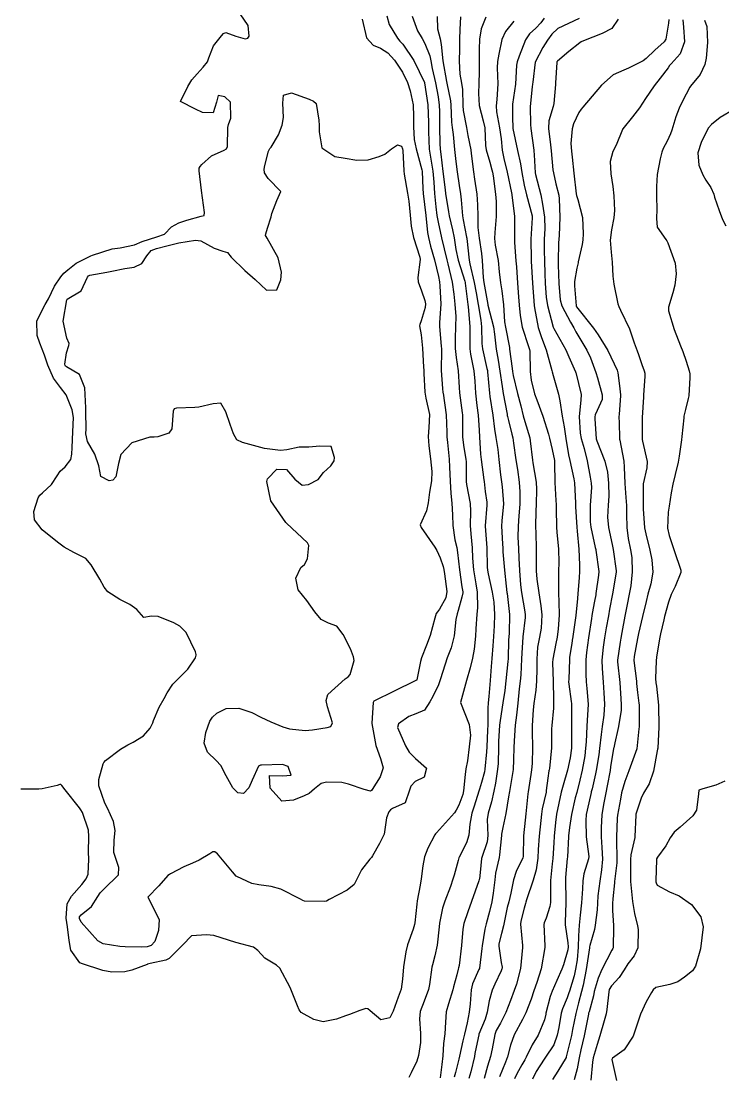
# Model space of a CAD drawing. Header units: metres. Extents: x 318500 to 325275, y 7408834 to 7428799.
# Drawn here: x 323759.3 to 323822.7, y 7420260.4 to 7420355.9 of the extents above; entities that cross this region are included whole.
import ezdxf

# ---------------------------------------------------------------- set-up
doc = ezdxf.new("R2010")
doc.units = ezdxf.units.M
doc.header["$MEASUREMENT"] = 0
for name, color, linetype in [('Curvas de Nivel 1m', 11, 'Continuous'), ('Curvas de Nivel 5m', 15, 'Continuous'), ('Linha Férrea', 20, 'Continuous'), ('Vias Primárias', 230, 'Continuous')]:
    doc.layers.add(name, color=color, linetype=linetype)

msp = doc.modelspace()

# ---------------------------------------------------------------- linework, layer by layer
at = {"layer": 'Curvas de Nivel 1m', "flags": 128}
for points, elevation in [([(323792.328, 7420356.342), (323792.553, 7420355.584), (323793.296, 7420354.327), (323793.516, 7420354.062), (323793.775, 7420353.777), (323794.766, 7420352.31), (323795.73, 7420350.331), (323795.739, 7420350.3), (323796.04, 7420348.295), (323796.097, 7420346.707), (323796.095, 7420346.294), (323796.094, 7420345.873), (323796.18, 7420344.292), (323796.375, 7420343.026), (323796.49, 7420342.287), (323796.58, 7420341.321), (323796.656, 7420340.284), (323796.781, 7420339.083), (323796.873, 7420338.28), (323796.965, 7420337.68), (323797.295, 7420336.274), (323797.535, 7420335.272), (323797.768, 7420334.266), (323797.857, 7420333.923), (323798.248, 7420332.259), (323798.398, 7420331.175), (323798.496, 7420330.255), (323798.567, 7420329.14), (323798.543, 7420328.253), (323798.513, 7420327.164), (323798.53, 7420326.253), (323798.602, 7420325.452), (323798.787, 7420324.249), (323798.88, 7420322.734), (323798.912, 7420322.247), (323799.148, 7420320.428), (323799.168, 7420320.242), (323799.175, 7420320.089), (323799.193, 7420318.242), (323799.296, 7420317.314), (323799.483, 7420316.238), (323799.505, 7420316.01), (323799.5, 7420314.238), (323799.534, 7420313.95), (323799.873, 7420312.234), (323799.911, 7420311.541), (323799.885, 7420310.233), (323799.934, 7420309.487), (323800.055, 7420308.231), (323800.096, 7420307.295), (323800.175, 7420306.23), (323800.394, 7420304.965), (323800.498, 7420304.226), (323800.528, 7420302.797), (323800.482, 7420302.226), (323800.396, 7420300.907), (323800.363, 7420300.227), (323800.226, 7420299.055), (323800.079, 7420298.23), (323799.879, 7420297.38), (323799.54, 7420296.235), (323798.99, 7420294.24), (323799.788, 7420292.228), (323799.889, 7420291.283), (323799.777, 7420290.227), (323799.628, 7420288.94), (323799.494, 7420288.231), (323799.411, 7420287.723), (323799.272, 7420286.234), (323799.208, 7420285.902), (323798.861, 7420284.942), (323798.619, 7420284.478), (323798.441, 7420284.246), (323796.832, 7420282.435), (323796.752, 7420282.349), (323796.691, 7420282.271), (323796.047, 7420281.042), (323795.749, 7420280.281), (323795.607, 7420279.463), (323795.451, 7420278.283), (323795.341, 7420277.708), (323795.084, 7420276.287), (323795.047, 7420275.985), (323794.874, 7420274.288), (323794.852, 7420274.155), (323794.711, 7420273.708), (323794.209, 7420272.297), (323794.052, 7420271.668), (323793.841, 7420270.302), (323793.769, 7420269.187), (323793.628, 7420268.305), (323793.359, 7420267.579), (323792.904, 7420266.316), (323792.604, 7420265.707), (323791.785, 7420265.516), (323790.84, 7420266.347), (323790.613, 7420266.521), (323790.429, 7420266.536), (323789.887, 7420266.357), (323788.96, 7420266.012), (323788.605, 7420265.88), (323787.785, 7420265.566), (323786.599, 7420265.331), (323785.728, 7420265.54), (323784.607, 7420266.17), (323784.407, 7420266.432), (323784.262, 7420266.787), (323783.602, 7420268.44), (323782.666, 7420270.185), (323782.368, 7420270.455), (323781.314, 7420271.108), (323780.683, 7420271.782), (323780.287, 7420272.087), (323778.69, 7420272.51), (323776.699, 7420273.163), (323776.033, 7420273.207), (323774.699, 7420273.128), (323774.406, 7420272.852), (323774.186, 7420272.568), (323772.675, 7420271.076), (323772.356, 7420270.911), (323770.948, 7420270.607), (323770.722, 7420270.557), (323770.669, 7420270.53), (323769.287, 7420270.005), (323768.658, 7420269.853), (323767.492, 7420269.823), (323766.66, 7420269.982), (323764.754, 7420270.603), (323764.669, 7420270.641), (323764.605, 7420270.691), (323763.79, 7420271.813), (323763.629, 7420272.706), (323763.479, 7420273.938), (323763.348, 7420274.711), (323763.448, 7420276), (323763.851, 7420276.703), (323764.761, 7420277.772), (323765.162, 7420278.29), (323765.352, 7420278.684), (323765.415, 7420280.059), (323765.376, 7420280.684), (323765.398, 7420282.107), (323765.375, 7420282.685), (323764.846, 7420284.267), (323764.69, 7420284.534), (323764.559, 7420284.694), (323763.274, 7420286.314), (323762.954, 7420286.719), (323762.881, 7420286.797), (323762.794, 7420286.809), (323762.532, 7420286.725), (323761.199, 7420286.422), (323760.875, 7420286.391), (323759.263, 7420286.377)], 741), ([(323790.122, 7420356.058), (323790.506, 7420354.369), (323791.109, 7420353.696), (323791.771, 7420353.436), (323792.435, 7420353.009), (323793.047, 7420352.331), (323793.744, 7420351.273), (323794.2, 7420350.315), (323794.456, 7420349.575), (323794.713, 7420348.31), (323794.757, 7420347.242), (323794.744, 7420346.309), (323794.809, 7420345.162), (323794.981, 7420344.307), (323795.508, 7420342.424), (323795.533, 7420342.301), (323795.606, 7420340.717), (323795.62, 7420340.3), (323795.623, 7420340.276), (323795.85, 7420338.296), (323796.021, 7420336.759), (323796.106, 7420336.292), (323796.301, 7420335.526), (323796.633, 7420334.283), (323797.004, 7420332.771), (323797.088, 7420332.276), (323797.127, 7420331.916), (323797.214, 7420330.274), (323797.104, 7420328.616), (323797.089, 7420328.275), (323797.259, 7420326.425), (323797.273, 7420326.272), (323797.278, 7420326.141), (323797.253, 7420324.272), (323797.366, 7420322.639), (323797.405, 7420322.269), (323797.417, 7420322.211), (323797.699, 7420320.264), (323797.752, 7420318.701), (323797.766, 7420318.263), (323797.821, 7420317.744), (323797.971, 7420316.26), (323798.012, 7420315.516), (323798.056, 7420314.258), (323798.122, 7420313.14), (323798.221, 7420312.255), (323798.267, 7420311.202), (323798.299, 7420310.254), (323798.497, 7420308.933), (323798.653, 7420308.248), (323798.732, 7420307.812), (323798.897, 7420306.244), (323799.127, 7420304.693), (323799.209, 7420304.239), (323799.205, 7420304.153), (323799.113, 7420303.745), (323798.79, 7420302.549), (323798.696, 7420302.246), (323798.59, 7420301.752), (323798.417, 7420300.25), (323798.145, 7420299.162), (323797.803, 7420298.259), (323797.599, 7420297.694), (323797.153, 7420296.268), (323797.006, 7420295.832), (323796.494, 7420294.776), (323796.223, 7420294.278), (323795.732, 7420293.529), (323794.974, 7420293.218), (323794.316, 7420292.953), (323793.392, 7420292.314), (323793.301, 7420291.968), (323794.016, 7420290.304), (323794.367, 7420289.741), (323794.919, 7420289.173), (323795.916, 7420288.28), (323795.711, 7420287.469), (323794.892, 7420287.08), (323794.512, 7420286.669), (323794.388, 7420286.297), (323794.007, 7420285.159), (323792.855, 7420284.64), (323792.662, 7420284.513), (323792.524, 7420284.325), (323792.318, 7420283.801), (323792.109, 7420282.331), (323791.689, 7420281.465), (323791.036, 7420280.346), (323790.94, 7420280.206), (323790.796, 7420280.054), (323790.058, 7420279.08), (323789.694, 7420278.361), (323789.374, 7420277.754), (323788.759, 7420277.249), (323787.136, 7420276.394), (323786.882, 7420276.264), (323786.748, 7420276.236), (323784.913, 7420276.263), (323784.748, 7420276.317), (323784.551, 7420276.432), (323782.759, 7420277.34), (323781.894, 7420277.596), (323780.763, 7420277.732), (323780.123, 7420277.849), (323778.77, 7420278.479), (323778.728, 7420278.51), (323778.376, 7420278.914), (323777.028, 7420280.528), (323776.803, 7420280.708), (323776.627, 7420280.708), (323776.332, 7420280.537), (323775.368, 7420279.974), (323774.787, 7420279.697), (323773.995, 7420279.359), (323772.772, 7420278.728), (323772.683, 7420278.679), (323772.547, 7420278.592), (323771.719, 7420277.642), (323770.75, 7420276.61), (323771.751, 7420274.6), (323771.69, 7420273.615), (323771.373, 7420272.603), (323771.054, 7420272.239), (323770.685, 7420272.127), (323770.165, 7420272.098), (323768.685, 7420272.133), (323768.196, 7420272.158), (323766.687, 7420272.409), (323766.225, 7420272.675), (323764.715, 7420274.368), (323764.566, 7420274.692), (323764.573, 7420274.842), (323764.725, 7420275.005), (323765.653, 7420275.765), (323766.231, 7420276.675), (323766.429, 7420276.998), (323766.757, 7420277.34), (323768.088, 7420278.65), (323768.12, 7420279.309), (323767.674, 7420280.657), (323767.701, 7420281.772), (323767.78, 7420282.656), (323767.637, 7420283.457), (323767.088, 7420284.666), (323766.857, 7420285.134), (323766.315, 7420286.676), (323766.303, 7420287.262), (323766.712, 7420288.672), (323766.77, 7420288.813), (323766.913, 7420288.975), (323768.278, 7420290.004), (323768.928, 7420290.399), (323769.407, 7420290.633), (323770.336, 7420291.222), (323770.949, 7420291.897), (323771.183, 7420292.382), (323771.257, 7420292.607), (323771.774, 7420293.806), (323772.227, 7420294.598), (323772.482, 7420295.108), (323773.003, 7420295.888), (323773.702, 7420296.58), (323774.345, 7420297.245), (323775.036, 7420298.273), (323775.095, 7420298.504), (323775.098, 7420298.559), (323775.044, 7420298.827), (323774.204, 7420300.573), (323773.629, 7420301.135), (323773.079, 7420301.441), (323771.667, 7420302.022), (323771.084, 7420302.05), (323770.382, 7420301.919), (323769.758, 7420302.63), (323769.097, 7420303.109), (323768.208, 7420303.549), (323767.113, 7420304.232), (323766.803, 7420304.673), (323766.401, 7420305.403), (323765.627, 7420306.685), (323765.149, 7420307.257), (323764.061, 7420307.802), (323763.163, 7420308.272), (323762.559, 7420308.729), (323761.187, 7420309.861), (323760.484, 7420310.757), (323760.448, 7420311.517), (323760.838, 7420312.754), (323760.982, 7420312.994), (323761.227, 7420313.205), (323762.027, 7420313.949), (323762.544, 7420314.731), (323762.826, 7420315.157), (323763.263, 7420315.564), (323763.782, 7420316.203), (323763.88, 7420316.711), (323763.885, 7420317.31), (323763.967, 7420318.71), (323764.011, 7420320.018), (323763.914, 7420320.711), (323763.35, 7420322.062), (323762.852, 7420322.728), (323762.199, 7420323.568), (323761.703, 7420324.745), (323761.393, 7420325.645), (323760.973, 7420326.754), (323760.744, 7420327.433), (323760.703, 7420328.757), (323761.455, 7420330.23), (323761.759, 7420330.746), (323762.316, 7420331.899), (323762.873, 7420332.729), (323763.155, 7420333.065), (323763.5, 7420333.382), (323764.258, 7420333.963), (323765.519, 7420334.624), (323765.575, 7420334.643), (323765.739, 7420334.697), (323767.526, 7420335.275), (323768.245, 7420335.377), (323769.53, 7420335.637), (323770.219, 7420335.947), (323771.537, 7420336.349), (323772.24, 7420336.609), (323772.883, 7420337.268), (323773.555, 7420337.616), (323774.267, 7420337.872), (323775.565, 7420338.238), (323775.821, 7420338.303), (323775.853, 7420338.557), (323775.6, 7420340.56), (323775.383, 7420342.329), (323775.379, 7420342.564), (323775.456, 7420342.729), (323775.625, 7420342.916), (323776.507, 7420343.682), (323777.645, 7420344.187), (323777.859, 7420344.325), (323777.928, 7420344.536), (323777.96, 7420346.252), (323778.028, 7420346.535), (323778.248, 7420347.094), (323778.213, 7420348.532), (323777.707, 7420349.026), (323777.108, 7420349.147), (323776.936, 7420348.548), (323776.649, 7420347.592), (323775.69, 7420347.599), (323775.032, 7420347.908), (323773.7, 7420348.59), (323774.345, 7420349.957), (323774.715, 7420350.575), (323775.185, 7420351.122), (323775.747, 7420351.714), (323776.119, 7420352.192), (323776.253, 7420352.555), (323776.672, 7420353.65), (323777.399, 7420354.544), (323777.582, 7420354.743), (323777.784, 7420354.832), (323778.706, 7420354.526), (323779.548, 7420354.283), (323779.778, 7420354.329), (323779.897, 7420354.508), (323779.795, 7420355.477), (323779.077, 7420356.521)], 742), ([(323796.875, 7420356.284), (323796.905, 7420355.171), (323797.156, 7420354.279), (323797.261, 7420353.764), (323797.412, 7420352.275), (323797.732, 7420350.416), (323797.765, 7420350.269), (323798.1, 7420348.658), (323798.13, 7420348.264), (323798.174, 7420346.749), (323798.234, 7420346.262), (323798.322, 7420345.609), (323798.441, 7420344.258), (323798.57, 7420343.187), (323798.691, 7420342.254), (323798.871, 7420340.991), (323798.995, 7420340.249), (323799.063, 7420339.719), (323799.181, 7420338.246), (323799.231, 7420337.91), (323799.551, 7420336.342), (323799.573, 7420336.24), (323799.574, 7420336.215), (323799.773, 7420334.237), (323799.827, 7420333.925), (323800.247, 7420332.232), (323800.425, 7420331.287), (323800.591, 7420330.229), (323800.841, 7420328.834), (323800.91, 7420328.225), (323800.938, 7420326.704), (323800.984, 7420326.224), (323801.392, 7420324.443), (323801.435, 7420324.264), (323801.446, 7420324.219), (323801.45, 7420324.158), (323801.61, 7420322.216), (323801.648, 7420321.923), (323801.909, 7420320.211), (323802.079, 7420318.97), (323802.203, 7420318.207), (323802.369, 7420317.129), (323802.466, 7420316.202), (323802.62, 7420314.839), (323802.706, 7420314.198), (323802.775, 7420313.727), (323802.872, 7420312.195), (323802.733, 7420310.671), (323802.702, 7420310.197), (323802.788, 7420308.584), (323802.81, 7420308.195), (323802.831, 7420307.859), (323802.976, 7420306.193), (323803.129, 7420304.764), (323803.189, 7420304.189), (323803.204, 7420304.104), (323803.439, 7420302.185), (323803.398, 7420300.509), (323803.363, 7420300.186), (323803.347, 7420299.904), (323803.292, 7420298.186), (323803.28, 7420297.942), (323803.097, 7420296.189), (323803.001, 7420295.324), (323802.835, 7420294.192), (323802.571, 7420292.589), (323802.529, 7420292.194), (323802.438, 7420290.694), (323802.417, 7420290.195), (323802.392, 7420288.719), (323802.352, 7420288.196), (323802.151, 7420286.938), (323802.019, 7420286.199), (323801.814, 7420285.253), (323801.495, 7420284.204), (323801.41, 7420283.638), (323801.459, 7420282.204), (323801.397, 7420281.629), (323800.93, 7420280.209), (323800.904, 7420280.103), (323800.78, 7420278.858), (323800.712, 7420278.27), (323800.697, 7420278.211), (323800.663, 7420278.105), (323800.002, 7420276.221), (323799.661, 7420275.301), (323799.298, 7420274.231), (323799.211, 7420273.734), (323799.093, 7420272.234), (323798.868, 7420270.433), (323798.825, 7420270.238), (323798.795, 7420270.111), (323798.66, 7420269.581), (323798.373, 7420268.515), (323798.299, 7420268.245), (323797.898, 7420266.974), (323797.713, 7420266.253), (323797.649, 7420265.303), (323797.567, 7420264.255), (323797.46, 7420263.373), (323797.386, 7420262.258), (323797.315, 7420261.492), (323797.164, 7420260.26)], 739), ([(323799.004, 7420356.252), (323798.927, 7420355.119), (323798.911, 7420354.253), (323798.899, 7420353.381), (323798.875, 7420352.253), (323798.928, 7420351.067), (323799.092, 7420350.25), (323799.175, 7420349.701), (323799.201, 7420348.248), (323799.238, 7420347.781), (323799.534, 7420346.242), (323799.67, 7420345.541), (323799.918, 7420344.237), (323799.976, 7420343.908), (323800.176, 7420342.235), (323800.277, 7420341.576), (323800.484, 7420340.231), (323800.548, 7420339.268), (323800.554, 7420338.23), (323800.576, 7420337.214), (323800.692, 7420336.229), (323800.889, 7420334.867), (323800.945, 7420334.226), (323801.05, 7420332.672), (323801.112, 7420332.224), (323801.459, 7420330.231), (323801.469, 7420330.184), (323801.973, 7420328.212), (323802.085, 7420327.556), (323802.226, 7420326.208), (323802.39, 7420325.195), (323802.55, 7420324.203), (323802.759, 7420322.809), (323802.859, 7420322.198), (323803.205, 7420320.319), (323803.225, 7420320.192), (323803.241, 7420320.103), (323803.325, 7420319.738), (323803.643, 7420318.515), (323803.719, 7420318.184), (323803.793, 7420317.692), (323804.009, 7420316.179), (323804.139, 7420315.305), (323804.289, 7420314.174), (323804.358, 7420313.29), (323804.357, 7420312.173), (323804.284, 7420311.104), (323804.199, 7420310.175), (323804.173, 7420309.188), (323804.225, 7420308.174), (323804.271, 7420307.283), (323804.322, 7420306.172), (323804.422, 7420304.88), (323804.515, 7420304.169), (323804.816, 7420302.442), (323804.85, 7420302.164), (323804.841, 7420301.917), (323804.64, 7420300.166), (323804.536, 7420298.679), (323804.512, 7420298.168), (323804.439, 7420296.748), (323804.389, 7420296.169), (323804.309, 7420295.477), (323804.173, 7420294.172), (323804.056, 7420293.092), (323803.951, 7420292.175), (323803.88, 7420291.242), (323803.825, 7420290.177), (323803.792, 7420289.05), (323803.748, 7420288.177), (323803.646, 7420287.432), (323803.419, 7420286.182), (323803.348, 7420285.708), (323803.107, 7420284.186), (323802.837, 7420282.935), (323802.711, 7420282.311), (323802.699, 7420282.191), (323802.536, 7420280.461), (323802.487, 7420280.193), (323802.173, 7420278.802), (323802.093, 7420278.197), (323801.961, 7420276.995), (323801.822, 7420276.199), (323801.614, 7420275.324), (323801.314, 7420274.204), (323801.203, 7420273.715), (323800.956, 7420272.207), (323800.93, 7420271.965), (323800.723, 7420270.209), (323800.711, 7420270.168), (323800.668, 7420270.087), (323800.09, 7420268.777), (323799.972, 7420268.22), (323799.88, 7420266.962), (323799.794, 7420266.222), (323799.615, 7420265.24), (323799.351, 7420264.229), (323799.195, 7420263.616), (323798.9, 7420262.235), (323798.835, 7420261.957), (323798.538, 7420260.77), (323798.434, 7420260.339)], 738), ([(323801.288, 7420356.225), (323800.855, 7420355.169), (323800.711, 7420354.231), (323800.676, 7420353.326), (323800.677, 7420352.231), (323800.699, 7420351.278), (323800.668, 7420350.231), (323800.619, 7420349.333), (323800.696, 7420348.23), (323801.047, 7420346.869), (323801.183, 7420346.225), (323801.257, 7420344.623), (323801.319, 7420344.223), (323801.639, 7420343.103), (323801.841, 7420342.426), (323801.893, 7420342.216), (323801.954, 7420341.887), (323802.175, 7420340.211), (323802.232, 7420339.568), (323802.209, 7420338.21), (323802.086, 7420336.743), (323802.072, 7420336.212), (323802.144, 7420335.608), (323802.387, 7420334.207), (323802.502, 7420333.208), (323802.614, 7420332.203), (323802.745, 7420331.463), (323802.886, 7420330.199), (323802.983, 7420328.661), (323803.05, 7420328.196), (323803.412, 7420326.342), (323803.436, 7420326.19), (323803.67, 7420324.463), (323803.699, 7420324.185), (323803.758, 7420323.811), (323804.158, 7420322.178), (323804.438, 7420321.079), (323804.667, 7420320.17), (323804.807, 7420319.65), (323805.25, 7420318.161), (323805.306, 7420317.891), (323805.492, 7420316.158), (323805.531, 7420315.903), (323805.825, 7420314.154), (323805.873, 7420313.524), (323805.835, 7420312.154), (323805.809, 7420311.566), (323805.788, 7420310.154), (323805.797, 7420309.548), (323805.822, 7420308.153), (323805.825, 7420307.492), (323805.851, 7420306.153), (323805.908, 7420305.382), (323806.077, 7420304.15), (323806.272, 7420302.979), (323806.359, 7420302.147), (323806.28, 7420300.946), (323806.133, 7420300.149), (323805.969, 7420299.238), (323805.892, 7420298.151), (323805.889, 7420297.29), (323805.862, 7420296.151), (323805.803, 7420295.351), (323805.633, 7420294.154), (323805.564, 7420293.572), (323805.485, 7420292.155), (323805.487, 7420291.619), (323805.516, 7420290.154), (323805.475, 7420288.714), (323805.419, 7420288.152), (323805.354, 7420287.703), (323805.1, 7420286.157), (323805.077, 7420285.957), (323804.917, 7420284.159), (323804.844, 7420283.577), (323804.684, 7420282.162), (323804.666, 7420280.298), (323804.635, 7420280.162), (323804.023, 7420278.93), (323803.784, 7420278.175), (323803.546, 7420276.966), (323803.354, 7420276.181), (323803.229, 7420275.697), (323802.915, 7420274.187), (323802.883, 7420274.022), (323802.707, 7420273.334), (323802.476, 7420272.409), (323802.464, 7420272.192), (323802.675, 7420270.706), (323802.754, 7420270.272), (323802.753, 7420270.189), (323802.736, 7420270.122), (323802.666, 7420269.953), (323802.104, 7420268.739), (323801.852, 7420268.198), (323801.581, 7420267.245), (323801.404, 7420266.202), (323801.213, 7420265.595), (323800.653, 7420264.209), (323800.64, 7420264.159), (323800.585, 7420263.896), (323800.304, 7420262.474), (323800.251, 7420262.215), (323799.937, 7420260.821), (323799.762, 7420260.222)], 737), ([(323803.805, 7420355.881), (323803.063, 7420354.929), (323802.724, 7420354.206), (323802.455, 7420352.898), (323802.348, 7420352.211), (323802.324, 7420351.639), (323802.37, 7420350.21), (323802.288, 7420348.784), (323802.23, 7420348.212), (323802.256, 7420347.657), (323802.529, 7420346.207), (323802.658, 7420345.212), (323802.754, 7420344.203), (323802.899, 7420343.458), (323803.22, 7420342.196), (323803.602, 7420340.33), (323803.628, 7420340.19), (323803.636, 7420340.153), (323803.868, 7420338.186), (323803.887, 7420336.519), (323803.877, 7420336.185), (323803.884, 7420335.846), (323804.009, 7420334.183), (323804.047, 7420333.647), (323804.144, 7420332.18), (323804.244, 7420330.945), (323804.314, 7420330.177), (323804.385, 7420329.247), (323804.556, 7420328.173), (323805.151, 7420326.426), (323805.241, 7420326.163), (323805.258, 7420326.012), (323805.29, 7420324.162), (323805.378, 7420323.385), (323805.692, 7420322.157), (323805.89, 7420321.617), (323806.447, 7420320.149), (323806.957, 7420318.5), (323807.056, 7420318.143), (323807.295, 7420317.111), (323807.484, 7420316.137), (323807.504, 7420315.91), (323807.535, 7420314.136), (323807.609, 7420312.509), (323807.634, 7420312.134), (323807.65, 7420311.707), (323807.68, 7420310.133), (323807.716, 7420309.608), (323807.855, 7420308.13), (323807.882, 7420306.854), (323807.855, 7420306.129), (323807.845, 7420305.424), (323807.864, 7420304.129), (323807.885, 7420303.352), (323807.914, 7420302.128), (323807.829, 7420300.88), (323807.724, 7420300.13), (323807.622, 7420299.571), (323807.333, 7420298.136), (323807.314, 7420297.858), (323807.372, 7420296.135), (323807.393, 7420294.533), (323807.41, 7420294.134), (323807.405, 7420293.712), (323807.24, 7420292.136), (323807.232, 7420291.86), (323807.233, 7420290.135), (323807.033, 7420288.251), (323807.007, 7420288.129), (323806.991, 7420288.047), (323806.899, 7420287.376), (323806.752, 7420286.262), (323806.727, 7420286.132), (323806.392, 7420284.602), (323806.324, 7420284.138), (323806.256, 7420283.551), (323806.104, 7420282.141), (323806.031, 7420280.922), (323805.996, 7420280.142), (323805.84, 7420279.088), (323805.56, 7420278.148), (323804.965, 7420276.369), (323804.908, 7420276.158), (323804.873, 7420276.033), (323804.742, 7420275.613), (323804.452, 7420274.436), (323804.43, 7420274.164), (323804.605, 7420272.247), (323804.609, 7420272.161), (323804.606, 7420272.078), (323804.406, 7420270.164), (323804.067, 7420268.751), (323803.858, 7420268.172), (323803.526, 7420267.277), (323803.098, 7420266.183), (323802.6, 7420265.228), (323802.233, 7420264.554), (323802.11, 7420264.195), (323801.867, 7420262.901), (323801.696, 7420262.199), (323801.431, 7420261.317), (323801.135, 7420260.204)], 736), ([(323809.711, 7420356.111), (323807.801, 7420355.203), (323807.25, 7420354.691), (323806.848, 7420354.149), (323806.446, 7420353.48), (323805.76, 7420352.16), (323805.537, 7420350.359), (323805.514, 7420350.163), (323805.482, 7420349.918), (323805.288, 7420348.166), (323805.32, 7420346.531), (323805.356, 7420346.165), (323805.614, 7420344.198), (323805.621, 7420344.16), (323805.624, 7420344.135), (323805.646, 7420343.777), (323805.756, 7420342.159), (323805.785, 7420342.001), (323806.261, 7420340.153), (323806.419, 7420339.32), (323806.587, 7420338.15), (323806.612, 7420337.097), (323806.562, 7420336.15), (323806.554, 7420335.131), (323806.581, 7420334.149), (323806.61, 7420333.042), (323806.652, 7420332.148), (323806.735, 7420330.89), (323806.856, 7420330.146), (323807.386, 7420328.195), (323807.402, 7420328.14), (323807.439, 7420328.061), (323808.519, 7420326.123), (323808.801, 7420325.516), (323809.39, 7420324.148), (323809.404, 7420324.124), (323809.42, 7420324.08), (323809.898, 7420322.102), (323809.876, 7420321.579), (323809.727, 7420320.104), (323809.819, 7420318.607), (323809.916, 7420318.101), (323810.172, 7420317.222), (323810.459, 7420316.092), (323810.727, 7420314.619), (323810.819, 7420314.086), (323810.829, 7420313.669), (323810.722, 7420312.088), (323810.725, 7420310.57), (323810.78, 7420310.086), (323811.173, 7420308.257), (323811.216, 7420308.08), (323811.228, 7420308.021), (323811.49, 7420306.077), (323811.483, 7420305.738), (323811.237, 7420304.079), (323811.221, 7420303.977), (323811.11, 7420303.401), (323810.901, 7420302.275), (323810.872, 7420302.083), (323810.841, 7420301.837), (323810.58, 7420300.087), (323810.38, 7420298.76), (323810.322, 7420298.091), (323810.324, 7420296.786), (323810.344, 7420296.09), (323810.408, 7420295.493), (323810.522, 7420294.087), (323810.445, 7420292.611), (323810.407, 7420292.088), (323810.344, 7420290.684), (323810.307, 7420290.089), (323810.226, 7420289.393), (323809.993, 7420288.094), (323809.792, 7420287.201), (323809.508, 7420286.101), (323809.372, 7420285.603), (323809.015, 7420284.108), (323808.838, 7420282.923), (323808.769, 7420282.173), (323808.766, 7420282.111), (323808.665, 7420280.248), (323808.652, 7420280.111), (323808.5, 7420278.386), (323808.487, 7420278.113), (323808.524, 7420276.34), (323808.526, 7420276.112), (323808.468, 7420274.369), (323808.472, 7420274.112), (323808.696, 7420272.491), (323808.716, 7420272.11), (323808.687, 7420271.858), (323808.292, 7420270.495), (323808.16, 7420270.115), (323807.706, 7420269.068), (323807.282, 7420268.124), (323807.114, 7420267.644), (323806.707, 7420266.129), (323806.695, 7420266.043), (323806.604, 7420265.513), (323806.03, 7420264.138), (323805.46, 7420263.264), (323804.942, 7420262.154), (323804.817, 7420261.895), (323804.549, 7420261.455), (323804.079, 7420260.624), (323803.886, 7420260.17)], 734), ([(323813.253, 7420356.066), (323812.678, 7420355.194), (323811.797, 7420354.752), (323810.104, 7420354.105), (323809.905, 7420353.991), (323809.787, 7420353.901), (323808.78, 7420353.119), (323807.762, 7420352.265), (323807.709, 7420352.192), (323807.695, 7420352.141), (323807.594, 7420350.279), (323807.585, 7420350.141), (323807.443, 7420348.412), (323807.38, 7420348.143), (323806.975, 7420346.863), (323806.957, 7420346.147), (323807.123, 7420344.68), (323807.184, 7420344.145), (323807.348, 7420342.428), (323807.39, 7420342.142), (323807.615, 7420341.165), (323807.873, 7420340.136), (323807.927, 7420339.803), (323807.982, 7420338.134), (323807.908, 7420336.49), (323807.874, 7420336.135), (323807.858, 7420335.822), (323807.839, 7420334.135), (323807.837, 7420333.813), (323807.887, 7420332.134), (323807.999, 7420330.656), (323808.144, 7420330.13), (323808.941, 7420328.625), (323809.229, 7420328.113), (323809.435, 7420327.764), (323810.421, 7420326.095), (323810.734, 7420325.42), (323811.214, 7420324.083), (323811.383, 7420323.598), (323811.815, 7420322.075), (323811.799, 7420321.63), (323811.338, 7420320.646), (323811.162, 7420320.253), (323811.133, 7420320.083), (323811.139, 7420319.893), (323811.261, 7420318.081), (323811.307, 7420317.894), (323812.031, 7420316.072), (323812.275, 7420315.059), (323812.382, 7420314.069), (323812.412, 7420312.894), (323812.342, 7420312.069), (323812.276, 7420311.008), (323812.361, 7420310.068), (323812.708, 7420308.534), (323812.81, 7420308.064), (323813.079, 7420306.133), (323813.077, 7420306.061), (323812.795, 7420304.394), (323812.737, 7420304.064), (323812.477, 7420302.689), (323812.361, 7420302.067), (323812.164, 7420300.984), (323812.022, 7420300.07), (323811.896, 7420299.233), (323811.784, 7420298.073), (323811.796, 7420297.305), (323811.878, 7420296.071), (323811.952, 7420295.119), (323812.008, 7420294.07), (323811.947, 7420293.099), (323811.797, 7420292.072), (323811.7, 7420291.321), (323811.574, 7420290.074), (323811.497, 7420289.502), (323811.261, 7420288.076), (323811.201, 7420287.781), (323810.885, 7420286.422), (323810.818, 7420286.144), (323810.804, 7420286.081), (323810.453, 7420284.49), (323810.368, 7420284.087), (323810.312, 7420283.555), (323810.351, 7420282.087), (323810.586, 7420280.301), (323810.573, 7420280.083), (323810.155, 7420278.714), (323810.064, 7420278.091), (323810.038, 7420277.366), (323809.937, 7420276.092), (323809.825, 7420275.002), (323809.735, 7420274.095), (323809.672, 7420273.129), (323809.63, 7420272.096), (323809.528, 7420270.946), (323809.395, 7420270.099), (323809.26, 7420269.502), (323808.843, 7420268.107), (323808.792, 7420267.954), (323808.631, 7420267.521), (323808.207, 7420266.524), (323808.088, 7420266.115), (323807.879, 7420264.836), (323807.745, 7420264.118), (323807.432, 7420263.267), (323806.678, 7420262.129), (323806.628, 7420262.06), (323806.557, 7420261.958), (323805.842, 7420260.839), (323805.508, 7420260.145)], 733), ([(323817.825, 7420356.01), (323817.807, 7420355.7), (323817.565, 7420354.239), (323817.413, 7420354.014), (323816.551, 7420353.246), (323815.767, 7420352.483), (323815.512, 7420352.285), (323815.022, 7420352.041), (323814.19, 7420351.617), (323813.751, 7420351.433), (323812.8, 7420351.013), (323811.73, 7420350.08), (323810.043, 7420348.105), (323809.893, 7420347.921), (323809.703, 7420347.611), (323809.219, 7420346.585), (323809.081, 7420346.119), (323808.976, 7420344.804), (323809.025, 7420344.119), (323809.092, 7420343.566), (323809.247, 7420342.116), (323809.462, 7420340.253), (323809.487, 7420340.112), (323809.594, 7420339.731), (323810.018, 7420338.103), (323810.084, 7420336.631), (323810.039, 7420336.103), (323809.981, 7420335.665), (323809.645, 7420334.108), (323809.62, 7420334.007), (323809.511, 7420333.54), (323809.3, 7420332.306), (323809.293, 7420332.113), (323809.304, 7420331.929), (323809.439, 7420330.11), (323809.469, 7420330.03), (323811.011, 7420328.086), (323811.431, 7420327.506), (323812.303, 7420326.071), (323813.146, 7420324.309), (323813.217, 7420324.062), (323813.372, 7420322.893), (323813.451, 7420322.059), (323813.453, 7420321.964), (323813.334, 7420320.326), (323813.314, 7420320.077), (323813.314, 7420320.06), (323813.325, 7420319.566), (323813.369, 7420318.117), (323813.374, 7420318.059), (323813.39, 7420317.978), (323813.748, 7420316.053), (323813.788, 7420315.536), (323813.865, 7420314.051), (323813.952, 7420312.764), (323813.987, 7420312.049), (323814.002, 7420311.264), (323814.024, 7420310.048), (323814.16, 7420309.07), (323814.369, 7420308.042), (323814.471, 7420307.348), (323814.525, 7420306.039), (323814.384, 7420304.788), (323814.244, 7420304.043), (323814.062, 7420303.089), (323813.858, 7420302.048), (323813.573, 7420300.551), (323813.476, 7420300.054), (323813.419, 7420299.7), (323813.19, 7420298.058), (323813.191, 7420297.905), (323813.384, 7420296.054), (323813.497, 7420294.555), (323813.527, 7420294.052), (323813.509, 7420293.525), (323813.288, 7420292.055), (323813.231, 7420291.78), (323812.938, 7420290.568), (323812.851, 7420290.141), (323812.84, 7420290.061), (323812.568, 7420288.409), (323812.51, 7420288.064), (323812.262, 7420286.694), (323812.136, 7420286.067), (323811.925, 7420285.003), (323811.778, 7420284.066), (323811.707, 7420282.936), (323811.709, 7420282.067), (323811.768, 7420281.114), (323811.835, 7420280.064), (323811.756, 7420279.095), (323811.58, 7420278.068), (323811.42, 7420276.733), (323811.379, 7420276.071), (323811.341, 7420275.471), (323811.163, 7420274.073), (323811.095, 7420273.694), (323810.693, 7420272.255), (323810.661, 7420272.11), (323810.661, 7420272.08), (323810.656, 7420272.047), (323810.362, 7420270.085), (323810.071, 7420268.666), (323809.93, 7420268.091), (323809.66, 7420267.059), (323809.414, 7420266.098), (323809.133, 7420264.64), (323809.031, 7420264.103), (323808.947, 7420263.742), (323808.561, 7420262.163), (323808.548, 7420262.123), (323807.793, 7420260.865), (323807.308, 7420260.122)], 732), ([(323819.104, 7420355.991), (323819.141, 7420355.328), (323819.233, 7420353.988), (323818.849, 7420352.919), (323818.026, 7420351.997), (323817.898, 7420351.858), (323817.755, 7420351.647), (323817.046, 7420350.704), (323816.501, 7420350.018), (323815.718, 7420348.863), (323815.178, 7420348.038), (323814.542, 7420347.203), (323813.681, 7420346.126), (323813.651, 7420346.09), (323813.633, 7420346.06), (323813.064, 7420344.661), (323812.757, 7420344.069), (323812.529, 7420343.183), (323812.597, 7420342.07), (323812.759, 7420340.922), (323812.858, 7420340.067), (323812.917, 7420338.729), (323812.869, 7420338.067), (323812.638, 7420336.99), (323812.535, 7420336.07), (323812.623, 7420334.98), (323812.707, 7420334.068), (323812.763, 7420332.805), (323812.844, 7420332.066), (323813.226, 7420330.309), (323813.311, 7420330.062), (323813.465, 7420329.735), (323814.274, 7420328.047), (323814.698, 7420326.764), (323814.953, 7420326.037), (323815.084, 7420325.712), (323815.398, 7420324.799), (323815.608, 7420324.243), (323815.655, 7420324.026), (323815.654, 7420323.758), (323815.541, 7420322.027), (323815.527, 7420321.858), (323815.406, 7420320.029), (323815.424, 7420318.142), (323815.425, 7420318.028), (323815.448, 7420317.887), (323815.876, 7420316.021), (323815.835, 7420315.458), (323815.499, 7420314.026), (323815.516, 7420312.309), (323815.512, 7420312.026), (323815.506, 7420311.746), (323815.63, 7420310.024), (323815.733, 7420309.481), (323816.099, 7420308.016), (323816.293, 7420307.145), (323816.391, 7420306.011), (323816.188, 7420304.961), (323815.924, 7420304.018), (323815.767, 7420303.363), (323815.442, 7420302.025), (323815.075, 7420300.483), (323814.983, 7420300.031), (323814.688, 7420298.393), (323814.673, 7420298.036), (323814.892, 7420296.151), (323814.903, 7420296.032), (323814.915, 7420295.937), (323815.001, 7420295.127), (323815.12, 7420294.156), (323815.131, 7420294.028), (323815.137, 7420293.879), (323815.134, 7420292.027), (323815.126, 7420291.859), (323814.93, 7420290.03), (323814.218, 7420288.04), (323813.845, 7420287.096), (323813.558, 7420286.05), (323813.45, 7420285.473), (323813.175, 7420284.047), (323813.143, 7420283.751), (323813.086, 7420282.047), (323813.082, 7420281.792), (323813.129, 7420280.047), (323813.117, 7420279.725), (323812.931, 7420278.048), (323812.915, 7420277.902), (323812.754, 7420276.462), (323812.728, 7420276.05), (323812.74, 7420275.408), (323812.829, 7420274.049), (323812.834, 7420273.933), (323812.802, 7420272.049), (323812.771, 7420271.967), (323812.688, 7420271.837), (323811.781, 7420270.063), (323811.446, 7420269.28), (323811.091, 7420268.073), (323811.004, 7420267.705), (323810.612, 7420266.237), (323810.581, 7420266.11), (323810.575, 7420266.081), (323810.564, 7420266.036), (323810.17, 7420264.086), (323809.859, 7420262.802), (323809.723, 7420262.093), (323809.551, 7420261.089), (323809.266, 7420260.099)], 731), ([(323823.709, 7420347.885), (323822.474, 7420347.163), (323821.689, 7420346.534), (323821.421, 7420346.217), (323821.276, 7420345.956), (323820.743, 7420344.885), (323820.458, 7420343.968), (323820.528, 7420342.856), (323820.886, 7420341.961), (323821.162, 7420341.496), (323821.613, 7420340.82), (323821.885, 7420340.227), (323821.969, 7420339.944), (323822.372, 7420338.728), (323822.686, 7420337.933), (323822.98, 7420337.344)], 729), ([(323822.898, 7420287.104), (323822.077, 7420286.747), (323820.887, 7420286.417), (323820.549, 7420286.291), (323820.495, 7420285.956), (323820.327, 7420284.489), (323820.003, 7420283.963), (323818.84, 7420282.962), (323818.318, 7420282.503), (323817.942, 7420281.989), (323817.556, 7420281.255), (323816.804, 7420280.246), (323816.717, 7420280.085), (323816.701, 7420280.001), (323816.658, 7420278.115), (323816.666, 7420278.002), (323816.682, 7420277.914), (323816.767, 7420277.689), (323817.877, 7420277.099), (323818.758, 7420276.74), (323819.869, 7420275.959), (323820.733, 7420274.837), (323820.939, 7420273.947), (323820.7, 7420271.95), (323820.245, 7420270.383), (323819.967, 7420269.957), (323819.257, 7420269.369), (323818.655, 7420268.958), (323817.927, 7420268.705), (323816.647, 7420268.444), (323816.41, 7420268.237), (323816.257, 7420268.006), (323815.769, 7420267.155), (323815.269, 7420266.02), (323814.59, 7420264.03), (323813.79, 7420262.819), (323812.745, 7420262.048), (323812.685, 7420261.923), (323813.094, 7420260.044)], 729)]:
    msp.add_lwpolyline(points, dxfattribs=dict(at, elevation=elevation))
at = {"layer": 'Curvas de Nivel 1m', "elevation": 743, "flags": 128}
msp.add_lwpolyline([(323793.311, 7420344.67), (323793.654, 7420344.578), (323793.76, 7420344.319), (323793.786, 7420344.182), (323793.87, 7420342.318), (323793.903, 7420342.031), (323794.216, 7420340.314), (323794.323, 7420339.579), (323794.437, 7420338.311), (323794.533, 7420337.337), (323794.741, 7420336.308), (323795.318, 7420334.507), (323795.347, 7420334.302), (323795.127, 7420332.672), (323795.158, 7420332.303), (323795.482, 7420331.46), (323795.788, 7420330.61), (323795.83, 7420330.295), (323795.79, 7420329.97), (323795.447, 7420328.751), (323795.315, 7420328.429), (323795.297, 7420328.301), (323795.428, 7420327.502), (323795.568, 7420326.298), (323795.665, 7420324.568), (323795.676, 7420324.296), (323795.683, 7420323.998), (323795.762, 7420322.294), (323795.874, 7420321.771), (323796.184, 7420320.287), (323796.129, 7420319.098), (323796.067, 7420318.289), (323796.142, 7420317.442), (323796.277, 7420316.285), (323796.408, 7420315.137), (323796.391, 7420314.283), (323796.206, 7420313.252), (323796.065, 7420312.287), (323795.925, 7420311.584), (323795.365, 7420310.298), (323795.437, 7420310.056), (323796.688, 7420308.277), (323796.869, 7420307.976), (323797.16, 7420307.313), (323797.426, 7420306.539), (323797.48, 7420306.265), (323797.544, 7420305.864), (323797.755, 7420304.26), (323797.664, 7420303.71), (323797.096, 7420302.676), (323796.919, 7420302.446), (323796.802, 7420302.274), (323796.684, 7420301.874), (323796.254, 7420300.282), (323795.933, 7420299.411), (323795.473, 7420298.286), (323795.373, 7420297.948), (323795.049, 7420296.29), (323795.036, 7420296.263), (323795.009, 7420296.239), (323794.895, 7420296.177), (323792.999, 7420295.245), (323791.17, 7420294.347), (323791.102, 7420294.234), (323790.986, 7420292.35), (323790.986, 7420292.323), (323791.337, 7420290.344), (323791.754, 7420289.173), (323792.004, 7420288.334), (323791.745, 7420287.49), (323791.025, 7420286.348), (323790.965, 7420286.262), (323790.878, 7420286.218), (323790.277, 7420286.356), (323788.887, 7420286.855), (323788.279, 7420286.99), (323786.889, 7420287.014), (323786.394, 7420286.901), (323785.813, 7420286.416), (323785.314, 7420285.983), (323784.87, 7420285.776), (323783.899, 7420285.405), (323782.863, 7420285.313), (323781.795, 7420286.466), (323781.736, 7420287.629), (323782.897, 7420287.593), (323783.686, 7420287.654), (323783.41, 7420288.445), (323782.912, 7420288.614), (323780.999, 7420288.567), (323780.911, 7420288.552), (323780.739, 7420288.483), (323780.171, 7420287.211), (323779.877, 7420286.495), (323779.393, 7420285.982), (323778.873, 7420286.051), (323778.427, 7420286.515), (323777.83, 7420287.587), (323777.338, 7420288.526), (323776.914, 7420288.969), (323776.132, 7420289.751), (323775.84, 7420290.546), (323775.981, 7420291.508), (323776.334, 7420292.539), (323776.592, 7420292.91), (323776.971, 7420293.263), (323777.819, 7420293.68), (323778.978, 7420293.709), (323780.134, 7420293.331), (323780.966, 7420292.9), (323781.864, 7420292.466), (323782.954, 7420292.029), (323783.552, 7420291.843), (323784.949, 7420291.696), (323785.608, 7420291.762), (323786.953, 7420291.962), (323787.288, 7420292.062), (323787.43, 7420292.393), (323786.982, 7420293.845), (323786.846, 7420294.402), (323786.995, 7420294.942), (323788.587, 7420296.376), (323788.845, 7420296.54), (323789.016, 7420296.762), (323789.376, 7420298.025), (323789.332, 7420298.367), (323789.051, 7420299.086), (323788.399, 7420300.38), (323787.812, 7420301.124), (323787.08, 7420301.42), (323786.401, 7420301.728), (323785.828, 7420302.419), (323785.106, 7420303.467), (323784.313, 7420304.438), (323784.1, 7420305.476), (323784.552, 7420306.436), (323784.885, 7420306.701), (323785.158, 7420307.238), (323785.287, 7420308.428), (323785.174, 7420308.679), (323783.259, 7420310.459), (323783.201, 7420310.517), (323781.867, 7420312.474), (323781.493, 7420314.233), (323781.566, 7420314.477), (323782.402, 7420315.33), (323783.263, 7420315.317), (323784.01, 7420314.449), (323784.695, 7420313.889), (323785.245, 7420313.96), (323786.125, 7420314.417), (323786.627, 7420315.042), (323787.269, 7420315.639), (323787.569, 7420316.104), (323787.603, 7420316.397), (323787.295, 7420317.404), (323786.292, 7420317.418), (323785.293, 7420317.316), (323784.416, 7420317.321), (323783.29, 7420317.094), (323782.723, 7420317.031), (323781.291, 7420317.222), (323780.295, 7420317.495), (323779.299, 7420317.757), (323778.776, 7420317.992), (323778.471, 7420318.523), (323778.171, 7420319.386), (323777.78, 7420320.533), (323777.341, 7420321.299), (323776.639, 7420321.248), (323775.336, 7420320.945), (323774.98, 7420320.921), (323773.334, 7420320.861), (323773.124, 7420320.802), (323773.024, 7420320.595), (323772.916, 7420318.986), (323772.622, 7420318.597), (323771.641, 7420318.262), (323771.296, 7420318.233), (323770.911, 7420318.23), (323769.291, 7420317.724), (323768.298, 7420316.655), (323768.073, 7420315.853), (323767.832, 7420314.661), (323767.573, 7420314.337), (323767.244, 7420314.284), (323766.476, 7420314.678), (323766.296, 7420315.648), (323765.959, 7420316.683), (323765.291, 7420317.84), (323765.148, 7420318.541), (323765.146, 7420318.692), (323765.152, 7420318.842), (323765.149, 7420320.693), (323765.144, 7420320.882), (323765.039, 7420322.695), (323764.569, 7420323.899), (323763.379, 7420324.588), (323763.304, 7420324.646), (323763.269, 7420324.722), (323763.25, 7420324.854), (323763.397, 7420325.867), (323763.606, 7420326.518), (323763.622, 7420326.718), (323763.417, 7420327.179), (323763.073, 7420328.726), (323763.412, 7420330.673), (323763.443, 7420330.72), (323764.714, 7420331.465), (323765.276, 7420332.702), (323765.361, 7420332.833), (323765.493, 7420332.89), (323767.019, 7420333.155), (323767.499, 7420333.267), (323768.659, 7420333.496), (323769.504, 7420333.601), (323770.205, 7420333.938), (323770.638, 7420334.629), (323771.038, 7420335.112), (323771.527, 7420335.308), (323772.467, 7420335.544), (323773.532, 7420335.814), (323775.036, 7420336.069), (323775.534, 7420335.987), (323776.746, 7420335.329), (323777.525, 7420335.051), (323777.929, 7420334.939), (323778.267, 7420334.529), (323779.502, 7420333.311), (323780.443, 7420332.496), (323781.476, 7420331.529), (323782.395, 7420331.552), (323782.762, 7420332.467), (323782.813, 7420333.154), (323782.524, 7420334.47), (323781.538, 7420336.241), (323781.434, 7420336.376), (323781.385, 7420336.482), (323781.397, 7420336.627), (323781.55, 7420337.131), (323781.885, 7420338.157), (323781.956, 7420338.476), (323782.406, 7420339.653), (323782.77, 7420340.468), (323781.611, 7420341.629), (323781.287, 7420342.155), (323781.257, 7420342.485), (323781.3, 7420342.81), (323781.644, 7420344.113), (323781.763, 7420344.365), (323781.879, 7420344.478), (323782.561, 7420345.576), (323782.873, 7420346.468), (323782.99, 7420347.164), (323782.931, 7420348.468), (323783.003, 7420349.175), (323783.714, 7420349.393), (323785.316, 7420348.826), (323785.703, 7420348.638), (323785.955, 7420348.426), (323786.188, 7420346.926), (323786.209, 7420346.422), (323786.228, 7420345.865), (323786.474, 7420344.418), (323787.638, 7420343.627), (323788.564, 7420343.463), (323789.634, 7420343.285), (323790.658, 7420343.341), (323791.639, 7420343.64), (323792.159, 7420343.826), (323792.766, 7420344.333)], close=True, dxfattribs=at)
at = {"layer": 'Curvas de Nivel 5m', "flags": 128}
for points, elevation in [([(323794.641, 7420356.312), (323795.11, 7420354.987), (323795.519, 7420354.303), (323795.776, 7420353.853), (323796.222, 7420352.75), (323796.313, 7420352.292), (323796.436, 7420351.603), (323796.729, 7420350.285), (323796.976, 7420349.016), (323797.08, 7420348.279), (323797.106, 7420347.69), (323797.107, 7420346.279), (323797.117, 7420344.819), (323797.146, 7420344.278), (323797.205, 7420343.836), (323797.406, 7420342.273), (323797.605, 7420340.598), (323797.652, 7420340.269), (323797.919, 7420338.609), (323797.987, 7420338.264), (323798.281, 7420336.983), (323798.422, 7420336.257), (323798.571, 7420335.218), (323798.787, 7420334.251), (323799.376, 7420332.357), (323799.409, 7420332.241), (323799.418, 7420332.17), (323799.484, 7420331.677), (323799.66, 7420330.238), (323799.687, 7420330.018), (323799.831, 7420328.236), (323799.838, 7420327.832), (323799.837, 7420326.236), (323799.904, 7420325.736), (323800.21, 7420324.232), (323800.299, 7420323.308), (323800.344, 7420322.23), (323800.474, 7420321.098), (323800.583, 7420320.227), (323800.682, 7420318.861), (323800.712, 7420318.226), (323800.812, 7420316.7), (323800.869, 7420316.224), (323801.112, 7420314.362), (323801.127, 7420314.221), (323801.241, 7420313.325), (323801.371, 7420312.357), (323801.378, 7420312.218), (323801.371, 7420312.074), (323801.231, 7420310.22), (323801.232, 7420310.187), (323801.365, 7420308.217), (323801.416, 7420306.479), (323801.427, 7420306.216), (323801.486, 7420305.873), (323801.85, 7420304.209), (323802.003, 7420303.311), (323802.073, 7420302.205), (323802.039, 7420301.165), (323801.972, 7420300.206), (323801.916, 7420299.348), (323801.835, 7420298.208), (323801.762, 7420297.476), (323801.664, 7420296.21), (323801.562, 7420294.771), (323801.498, 7420294.205), (323801.459, 7420293.729), (323801.456, 7420292.205), (323801.445, 7420291.713), (323801.377, 7420290.206), (323801.352, 7420289.779), (323801.204, 7420288.207), (323801.16, 7420287.953), (323800.892, 7420286.98), (323800.713, 7420286.382), (323800.66, 7420286.213), (323800.222, 7420284.857), (323800.024, 7420284.222), (323799.848, 7420283.233), (323799.756, 7420282.226), (323799.53, 7420281.519), (323798.876, 7420280.239), (323798.853, 7420280.185), (323798.796, 7420279.947), (323798.412, 7420278.609), (323798.317, 7420278.247), (323798.094, 7420277.581), (323797.576, 7420276.258), (323797.375, 7420275.626), (323797.099, 7420274.264), (323797.06, 7420273.919), (323796.888, 7420272.267), (323796.68, 7420271.303), (323796.452, 7420270.493), (323796.406, 7420270.273), (323796.199, 7420268.722), (323796.109, 7420268.275), (323795.708, 7420267.195), (323795.367, 7420266.282), (323795.29, 7420265.597), (323795.376, 7420264.282), (323795.382, 7420263.477), (323795.199, 7420262.284), (323795.045, 7420261.793), (323794.536, 7420260.716), (323794.393, 7420260.431), (323794.321, 7420260.293)], 740), ([(323806.565, 7420356.152), (323806.245, 7420355.716), (323805.796, 7420355.251), (323805.239, 7420354.718), (323804.869, 7420354.174), (323804.299, 7420352.715), (323804.109, 7420352.185), (323804.06, 7420351.881), (323803.973, 7420350.186), (323803.712, 7420348.351), (323803.694, 7420348.19), (323803.695, 7420347.19), (323803.716, 7420346.189), (323803.718, 7420346.151), (323804.147, 7420344.183), (323804.411, 7420342.952), (323804.549, 7420342.176), (323804.755, 7420341.031), (323804.955, 7420340.17), (323805.467, 7420338.266), (323805.489, 7420338.161), (323805.486, 7420338.078), (323805.364, 7420336.163), (323805.389, 7420334.295), (323805.391, 7420334.162), (323805.49, 7420332.16), (323805.668, 7420330.158), (323805.694, 7420329.93), (323806.021, 7420328.154), (323806.329, 7420327.249), (323806.751, 7420326.147), (323807.251, 7420324.282), (323807.282, 7420324.141), (323807.385, 7420323.806), (323807.868, 7420322.132), (323807.973, 7420321.508), (323808.191, 7420320.127), (323808.354, 7420319.159), (323808.511, 7420318.122), (323808.769, 7420316.636), (323808.874, 7420316.116), (323809.255, 7420314.454), (323809.311, 7420314.109), (323809.391, 7420312.267), (323809.389, 7420312.108), (323809.389, 7420311.946), (323809.518, 7420310.105), (323809.556, 7420309.743), (323809.698, 7420308.102), (323809.741, 7420306.686), (323809.749, 7420306.101), (323809.728, 7420305.515), (323809.61, 7420304.103), (323809.572, 7420303.645), (323809.409, 7420302.105), (323809.153, 7420300.191), (323809.14, 7420300.109), (323809.131, 7420300.047), (323809.062, 7420299.587), (323808.863, 7420298.292), (323808.844, 7420298.113), (323808.774, 7420296.353), (323808.771, 7420296.114), (323808.788, 7420295.893), (323808.992, 7420294.327), (323809.017, 7420294.136), (323809.021, 7420294.11), (323809.019, 7420294.08), (323809.041, 7420292.109), (323809.039, 7420292.028), (323809.015, 7420290.109), (323808.921, 7420289.22), (323808.66, 7420288.112), (323808.265, 7420286.741), (323808.108, 7420286.118), (323807.874, 7420285.111), (323807.679, 7420284.122), (323807.589, 7420283.376), (323807.466, 7420282.124), (323807.424, 7420281.521), (323807.336, 7420280.125), (323807.29, 7420279.628), (323807.132, 7420278.126), (323807.117, 7420277.776), (323807.124, 7420276.126), (323807.084, 7420275.787), (323806.729, 7420274.713), (323806.557, 7420274.298), (323806.524, 7420274.133), (323806.621, 7420272.201), (323806.625, 7420272.131), (323806.624, 7420272.066), (323806.281, 7420270.136), (323805.885, 7420268.908), (323805.627, 7420268.145), (323805.392, 7420267.386), (323804.917, 7420266.155), (323804.604, 7420265.554), (323803.852, 7420264.171), (323803.52, 7420263.232), (323803.238, 7420262.18), (323803.054, 7420261.681), (323802.532, 7420260.351)], 735), ([(323821.039, 7420355.962), (323821.247, 7420355.4), (323821.331, 7420353.957), (323821.214, 7420352.512), (323821.076, 7420351.96), (323820.654, 7420351.058), (323819.796, 7420349.979), (323819.729, 7420349.892), (323819.058, 7420348.645), (323818.748, 7420347.99), (323818.469, 7420347.222), (323818.095, 7420345.996), (323817.981, 7420345.691), (323817.665, 7420345.02), (323817.321, 7420344.339), (323817.199, 7420344.007), (323817.044, 7420343.409), (323816.778, 7420342.013), (323816.7, 7420340.927), (323816.698, 7420340.014), (323816.739, 7420338.856), (323816.707, 7420338.013), (323816.782, 7420337.232), (323817.551, 7420336.124), (323817.639, 7420335.999), (323817.724, 7420335.822), (323818.393, 7420333.991), (323818.484, 7420333.011), (323818.361, 7420331.991), (323818.193, 7420331.282), (323817.791, 7420329.997), (323817.8, 7420329.662), (323818.309, 7420327.991), (323818.896, 7420326.507), (323819.106, 7420325.983), (323819.401, 7420325.117), (323819.665, 7420324.248), (323819.722, 7420323.975), (323819.73, 7420323.63), (323819.631, 7420321.976), (323819.587, 7420321.746), (323819.342, 7420320.752), (323819.192, 7420320.122), (323819.172, 7420319.982), (323818.999, 7420318.297), (323818.966, 7420317.983), (323818.77, 7420316.503), (323818.678, 7420315.986), (323818.395, 7420314.857), (323818.194, 7420313.991), (323818.049, 7420313.185), (323817.845, 7420311.994), (323817.769, 7420311.448), (323817.718, 7420309.995), (323817.846, 7420309.338), (323818.313, 7420307.989), (323818.924, 7420306.21), (323818.923, 7420305.982), (323818.394, 7420304.724), (323818.046, 7420303.991), (323817.788, 7420303.315), (323817.444, 7420301.996), (323817.38, 7420301.704), (323817.074, 7420300.447), (323816.986, 7420300.001), (323816.725, 7420298.325), (323816.686, 7420298.005), (323816.621, 7420296.401), (323816.65, 7420296.005), (323816.701, 7420295.698), (323816.884, 7420294.002), (323816.923, 7420292.039), (323816.921, 7420292.001), (323816.827, 7420290.106), (323816.811, 7420290.002), (323816.784, 7420289.858), (323816.435, 7420288.007), (323816.037, 7420286.868), (323815.544, 7420286.02), (323815.327, 7420285.569), (323814.851, 7420284.12), (323814.834, 7420284.046), (323814.836, 7420284.03), (323814.764, 7420282.098), (323814.758, 7420282.031), (323814.394, 7420280.446), (323814.362, 7420280.034), (323814.361, 7420278.449), (323814.372, 7420278.034), (323814.547, 7420276.237), (323814.571, 7420276.032), (323814.737, 7420275.144), (323814.999, 7420274.026), (323815.061, 7420273.679), (323815.02, 7420272.025), (323814.683, 7420271.308), (323814.13, 7420270.581), (323813.778, 7420270.039), (323813.339, 7420269.364), (323812.648, 7420268.587), (323812.446, 7420268.25), (323812.394, 7420268.054), (323812.227, 7420266.445), (323812.156, 7420266.057), (323811.986, 7420265.441), (323811.602, 7420264.065), (323811.36, 7420263.286), (323810.993, 7420262.074), (323810.933, 7420261.696), (323810.769, 7420260.076)], 730)]:
    msp.add_lwpolyline(points, dxfattribs=dict(at, elevation=elevation))
at = {"layer": 'Linha Férrea'}
for points in [[(323843.705, 7420529.863, -0.339852), (323771.4, 7420065.587), (323704.487, 7420002.468, 0.137972), (323573.117, 7419776.141), (323569.018, 7419760.257, 0.009911), (323565.266, 7419744.042), (323557.569, 7419705.285), (323544.41, 7419647.347), (323509.546, 7419502.298), (323475.425, 7419363.32), (323454.167, 7419264.774, -0.048865), (323374.489, 7419022.071), (323336.216, 7418936.841), (323318.171, 7418898.232), (323303.703, 7418864.835, 0.016709)], [(323303.703, 7418864.835), (323318.171, 7418898.232), (323336.216, 7418936.841), (323374.489, 7419022.071, 0.048865), (323454.167, 7419264.774), (323475.425, 7419363.32), (323509.546, 7419502.298), (323544.41, 7419647.347), (323557.569, 7419705.285), (323565.266, 7419744.042, -0.009911), (323569.018, 7419760.257), (323573.117, 7419776.141, -0.137972), (323704.487, 7420002.468), (323771.4, 7420065.587, 0.339852), (323843.705, 7420529.863, 0.104587)], [(323840.146, 7420527.887, -0.339824), (323768.602, 7420068.543), (323704.141, 7420007.763, 0.140169), (323569.283, 7419777.13), (323565.155, 7419761.392, -0.000234), (323561.228, 7419744.645), (323553.453, 7419705.875), (323540.362, 7419648.042), (323505.529, 7419503.284), (323471.394, 7419364.249), (323450.124, 7419265.645, -0.047372), (323375.492, 7419034.63), (323347.077, 7418970.203), (323316.211, 7418903.384), (323295.96, 7418857.357)], [(323295.96, 7418857.357), (323316.211, 7418903.384), (323347.077, 7418970.203), (323375.492, 7419034.63, 0.047372), (323450.124, 7419265.645), (323471.394, 7419364.249), (323505.529, 7419503.284), (323540.362, 7419648.042), (323553.453, 7419705.875), (323561.228, 7419744.645, 0.000234), (323565.155, 7419761.392), (323569.283, 7419777.13, -0.140169), (323704.141, 7420007.763), (323768.602, 7420068.543, 0.339824), (323840.146, 7420527.887, 0.098634)]]:
    msp.add_lwpolyline(points, format="xyb", dxfattribs=at)
at = {"layer": 'Vias Primárias'}
for points in [[(323415.833, 7419583.302), (323419.047, 7419572.746), (323421.03, 7419562.086), (323421.351, 7419557.374), (323421.618, 7419546.016), (323420.655, 7419534.774), (323419.854, 7419529.552), (323419.495, 7419524.986, 0.238184), (323422.135, 7419522.665), (323425.333, 7419521.775), (323439.384, 7419519.04), (323447.038, 7419517.341, 0.392019), (323449.506, 7419518.783), (323449.894, 7419520.081), (323454.112, 7419536.783), (323456.933, 7419548.508), (323462.14, 7419572.405), (323463.204, 7419579.599, 0.075507), (323463.151, 7419593.445, 0), (323461.926, 7419601.304, 0.173993), (323443.828, 7419629.608, 0.279998), (323404.325, 7419640.182, 0.277838)], [(323934.92, 7420316.776, 0), (323936.242, 7420308.849)], [(323715.644, 7420145.548, 0), (323709.04, 7420132.939)], [(323939.281, 7420278.615, 0), (323933.27, 7420270.921)], [(323840.737, 7420005.613, 0), (323839.679, 7420000.995, -0.226003)], [(323831.088, 7420001.787, 0), (323833.844, 7420008.443, 0.220888)]]:
    msp.add_lwpolyline(points, format="xyb", dxfattribs=at)

doc.saveas('drawing.dxf')
